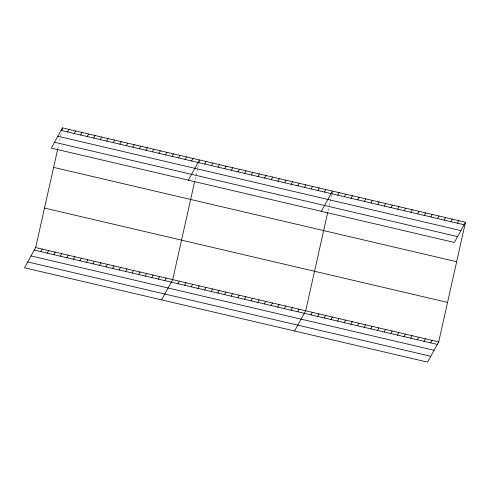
<?xml version="1.0" encoding="UTF-8"?>
<svg xmlns="http://www.w3.org/2000/svg" width="490" height="490" viewBox="0 0 490 490"><rect width="100%" height="100%" fill="white"/><g stroke="black" fill="none" stroke-linecap="round" stroke-linejoin="round"><path stroke-width="0.37" stroke-dasharray="2.45 1.84" d="M57.71 149.095L58.69 144.703M59.511 141.047L60.491 136.661M60.656 135.926L61.477 132.269M195.069 179.708L197.525 168.738M197.691 168.003L198.671 163.617M328.073 210.841L329.06 206.449M329.219 205.72L331.675 194.75"/><path stroke-width="0.73" d="M465.5 222.221L454.34 242.44L51.297 148.096L62.457 127.884L465.5 222.221L438.703 341.904L427.543 362.116L24.5 267.779L35.66 247.56L57.71 149.095M61.801 130.806L62.457 127.884M194.579 181.9L172.694 279.637L161.535 299.849M198.836 162.882L199.491 159.961L188.332 180.173M327.749 212.299L305.699 310.77L294.539 330.983M331.84 194.016L332.496 191.094L321.336 211.306M67.589 131.933L68.986 129.409M74.113 133.464L75.509 130.934M80.642 134.989L82.032 132.465M87.165 136.514L88.561 133.99M93.694 138.045L95.085 135.522M100.217 139.57L101.608 137.047M40.792 251.615L42.183 249.092M106.74 141.096L108.137 138.572M47.316 253.14L48.712 250.617M113.27 142.627L114.66 140.103M53.845 254.665L55.235 252.142M119.793 144.152L121.189 141.628M60.368 256.197L61.758 253.673M126.316 145.683L127.712 143.154M66.891 257.722L68.288 255.198M132.845 147.208L134.236 144.685M73.42 259.253L74.811 256.723M139.368 148.733L140.765 146.21M79.944 260.778L81.34 258.255M145.898 150.265L147.288 147.741M86.467 262.303L87.863 259.78M152.421 151.79L153.817 149.266M92.996 263.834L94.386 261.311M158.944 153.321L160.34 150.791M99.519 265.36L100.916 262.836M165.473 154.846L166.863 152.323M106.048 266.885L107.439 264.361M171.996 156.371L173.393 153.848M112.571 268.416L113.962 265.892M178.525 157.903L179.916 155.379M119.095 269.941L120.491 267.418M185.049 159.428L186.439 156.904M125.624 271.472L127.014 268.943M191.572 160.953L192.968 158.429M132.147 272.997L133.543 270.474M138.67 274.523L140.067 271.999M204.746 164.04L206.143 161.516M145.199 276.054L146.59 273.53M211.398 165.596L212.795 163.072M151.722 277.579L153.119 275.055M218.05 167.151L219.44 164.628M158.252 279.104L159.642 276.581M224.702 168.707L226.092 166.184M164.775 280.635L166.171 278.112M231.347 170.269L232.744 167.739M237.999 171.825L239.396 169.301M177.95 283.716L179.346 281.193M244.651 173.38L246.041 170.857M184.601 285.272L185.992 282.748M251.303 174.936L252.693 172.413M191.253 286.834L192.643 284.304M257.948 176.492L259.345 173.968M197.899 288.389L199.295 285.866M264.6 178.048L265.997 175.524M204.55 289.945L205.947 287.422M271.252 179.603L272.642 177.08M211.202 291.501L212.593 288.978M277.904 181.165L279.294 178.636M217.854 293.057L219.244 290.533M284.549 182.721L285.946 180.198M224.5 294.613L225.896 292.089M291.201 184.277L292.597 181.753M231.151 296.174L232.548 293.645M297.853 185.833L299.243 183.309M237.803 297.73L239.194 295.207M304.504 187.388L305.895 184.865M244.455 299.286L245.845 296.762M311.15 188.944L312.546 186.421M251.101 300.842L252.497 298.318M317.802 190.5L319.198 187.976M257.752 302.397L259.149 299.874M324.454 192.062L325.844 189.532M264.404 303.953L265.794 301.43M271.056 305.509L272.446 302.985M337.751 195.173L339.147 192.65M277.701 307.071L279.098 304.541M344.403 196.729L345.799 194.205M284.353 308.627L285.75 306.103M351.054 198.285L352.445 195.761M291.005 310.182L292.395 307.659M357.706 199.84L359.096 197.317M297.657 311.738L299.047 309.214M364.352 201.396L365.748 198.873M371.004 202.958L372.4 200.428M310.954 314.849L312.351 312.326M377.655 204.514L379.046 201.99M317.606 316.405L318.996 313.882M384.307 206.07L385.697 203.546M324.257 317.967L325.648 315.438M390.953 207.625L392.349 205.102M330.903 319.523L332.3 316.999M397.604 209.181L399.001 206.657M337.555 321.079L338.951 318.555M404.256 210.737L405.647 208.213M344.207 322.634L345.597 320.111M410.908 212.293L412.298 209.769M350.858 324.19L352.249 321.667M417.554 213.854L418.95 211.325M357.504 325.746L358.901 323.222M424.205 215.41L425.602 212.887M364.156 327.302L365.552 324.778M430.857 216.966L432.247 214.442M370.808 328.863L372.198 326.334M437.503 218.522L438.899 215.998M377.459 330.419L378.85 327.896M444.154 220.077L445.551 217.554M384.105 331.975L385.501 329.452M450.806 221.633L452.203 219.11M390.757 333.531L392.153 331.007M457.458 223.189L458.848 220.665M397.408 335.087L398.799 332.563M404.054 336.642L405.451 334.119M410.706 338.198L412.102 335.675M417.358 339.76L418.748 337.23M424.009 341.316L425.4 338.792M430.655 342.871L432.051 340.348M61.066 130.407L464.104 224.751M57.845 136.245L460.882 230.588M54.519 142.259L457.562 236.603M53.612 167.378L456.656 261.715M44.504 208.066L447.548 302.41M35.66 247.56L438.703 341.904M34.263 250.084L437.307 344.427M31.042 255.921L434.085 350.264M27.722 261.936L430.765 356.279"/></g></svg>
